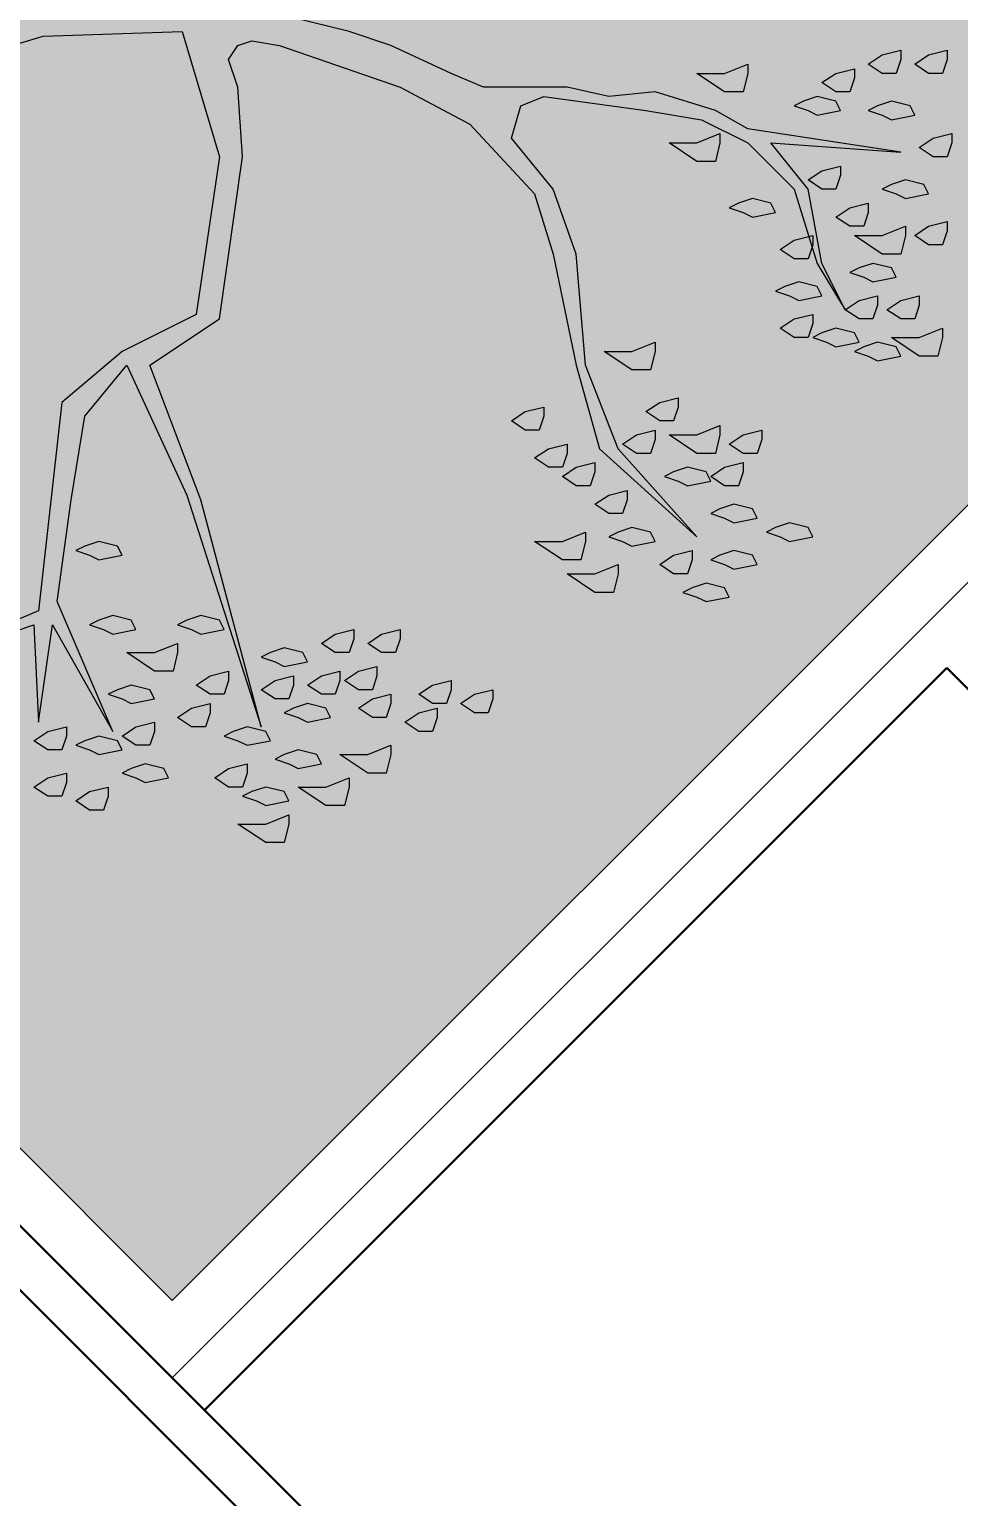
# Model space of a CAD drawing. Header units: millimetres. Extents: x 3006 to 6000, y 1661 to 3774.
# Drawn here: x 4644.542 to 4646.578, y 1831.791 to 1835.006 of the extents above; entities that cross this region are included whole.
import ezdxf

# ---------------------------------------------------------------- set-up
doc = ezdxf.new("R2010")
doc.units = ezdxf.units.MM
doc.header["$LTSCALE"] = 10
for name, color, linetype, lineweight in [('.20', 130, 'Continuous', 20), ('.30', 50, 'Continuous', 30), ('COTAS', 230, 'Continuous', 15), ('VEGETACION', 84, 'Continuous', 15)]:
    doc.layers.add(name, color=color, linetype=linetype, lineweight=lineweight)
doc.layers.add('.20 hachura', color=185, linetype='Continuous')
doc.styles.add('Texto Wilian', font='himalaya.ttf')
doc.dimstyles.new('Cota 1-200 Exter WMJ', dxfattribs={"dimtxt": 0.32, "dimasz": 0.13, "dimexe": 0.05, "dimexo": 0.3, "dimgap": 0.03, "dimtad": 1, "dimzin": 1, "dimtxsty": 'Texto Wilian', "dimblk": 'BOXFILLED', "dimcen": 0, "dimclrd": 230, "dimclre": 230, "dimclrt": 104, "dimazin": 0, "dimtfac": 1, "dimtix": 1, "dimtmove": 0, "dimatfit": 3, "dimfxl": 0.4, "dimfxlon": 1, "dimlwd": 20, "dimarcsym": 2})

# ---------------------------------------------------------------- blocks, each defined once
blk = doc.blocks.new('asfgjkosdfgiosdjfg')
at = {"layer": 'VEGETACION'}
for p, q in [((5.3717, 16.3518), (5.1262, 16.4131)), ((3.183, 16.0859), (4.0216, 16.3313)), ((4.0216, 16.3313), (4.6353, 16.3518)), ((4.6353, 16.3518), (4.7989, 15.7995)), ((5.5558, 16.2904), (5.3717, 16.3518)), ((4.8398, 16.229), (4.8808, 16.2904)), ((4.8808, 16.2904), (4.9421, 16.3109)), ((4.9421, 16.3109), (5.0648, 16.2904)), ((5.0648, 16.2904), (5.5967, 16.1063)), ((5.8217, 16.1677), (5.5558, 16.2904)), ((7.724, 16.2495), (7.8058, 16.2699)), ((7.8058, 16.2699), (7.8058, 16.229)), ((7.9285, 16.2495), (8.0103, 16.2699)), ((8.0103, 16.2699), (8.0103, 16.229)), ((4.8808, 16.1063), (4.8398, 16.229)), ((7.0285, 16.1677), (7.1308, 16.2086)), ((7.1308, 16.2086), (7.1308, 16.1677)), ((7.6626, 16.2086), (7.724, 16.2495)), ((7.724, 16.1677), (7.6626, 16.2086)), ((7.8058, 16.229), (7.7853, 16.1677)), ((7.8672, 16.2086), (7.9285, 16.2495)), ((7.9285, 16.1677), (7.8672, 16.2086)), ((8.0103, 16.229), (7.9899, 16.1677)), ((5.9649, 16.1063), (5.8217, 16.1677)), ((6.9058, 16.1677), (7.0285, 16.1677)), ((7.0285, 16.0859), (6.9058, 16.1677)), ((7.1308, 16.1677), (7.1103, 16.0859)), ((7.4581, 16.1268), (7.5194, 16.1677)), ((7.5194, 16.0859), (7.4581, 16.1268)), ((7.5194, 16.1677), (7.6013, 16.1881)), ((7.6013, 16.1472), (7.5808, 16.0859)), ((7.6013, 16.1881), (7.6013, 16.1472)), ((7.7853, 16.1677), (7.724, 16.1677)), ((7.9899, 16.1677), (7.9285, 16.1677)), ((4.9012, 15.7995), (4.8808, 16.1063)), ((5.5967, 16.1063), (5.9035, 15.9427)), ((6.1285, 16.1063), (5.9649, 16.1063)), ((6.333, 16.1063), (6.1285, 16.1063)), ((6.1285, 16.0245), (6.2308, 16.0654)), ((6.2308, 16.0654), (6.6808, 16.004)), ((6.5171, 16.0654), (6.333, 16.1063)), ((6.7217, 16.0859), (6.5171, 16.0654)), ((6.9876, 16.004), (6.7217, 16.0859)), ((7.1103, 16.0859), (7.0285, 16.0859)), ((7.4376, 16.0654), (7.3762, 16.0449)), ((7.5194, 16.0449), (7.4376, 16.0654)), ((7.5808, 16.0859), (7.5194, 16.0859)), ((6.0876, 15.8813), (6.1285, 16.0245)), ((6.6808, 16.004), (6.9262, 15.9631)), ((7.1308, 15.9222), (6.9876, 16.004)), ((7.3762, 16.0449), (7.3353, 16.0245)), ((7.3353, 16.0245), (7.3967, 16.004)), ((7.3967, 16.004), (7.4376, 15.9836)), ((7.4376, 15.9836), (7.5399, 16.004)), ((7.5399, 16.004), (7.5194, 16.0449)), ((7.7035, 16.0245), (7.6626, 16.004)), ((7.6626, 16.004), (7.724, 15.9836)), ((7.7649, 16.0449), (7.7035, 16.0245)), ((7.8467, 16.0245), (7.7649, 16.0449)), ((7.8672, 15.9836), (7.8467, 16.0245)), ((5.9035, 15.9427), (6.1899, 15.6359)), ((6.9262, 15.9631), (7.1308, 15.8609)), ((7.724, 15.9836), (7.7649, 15.9631)), ((7.7649, 15.9631), (7.8672, 15.9836)), ((6.2717, 15.6563), (6.0876, 15.8813)), ((6.9058, 15.8609), (7.0081, 15.9018)), ((7.0081, 15.9018), (7.0081, 15.8609)), ((7.8058, 15.8199), (7.1308, 15.9222)), ((7.8876, 15.8404), (7.949, 15.8813)), ((7.949, 15.8813), (8.0308, 15.9018)), ((8.0308, 15.9018), (8.0308, 15.8609)), ((6.9058, 15.779), (6.7831, 15.8609)), ((6.7831, 15.8609), (6.9058, 15.8609)), ((7.0081, 15.8609), (6.9876, 15.779)), ((7.1308, 15.8609), (7.3353, 15.6563)), ((7.2331, 15.8609), (7.8058, 15.8199)), ((7.3967, 15.6563), (7.2331, 15.8609)), ((7.949, 15.7995), (7.8876, 15.8404)), ((8.0308, 15.8609), (8.0103, 15.7995)), ((4.7989, 15.7995), (4.6967, 15.104)), ((4.7989, 15.0836), (4.9012, 15.7995)), ((6.9876, 15.779), (6.9058, 15.779)), ((7.3967, 15.6972), (7.4581, 15.7381)), ((7.4581, 15.7381), (7.5399, 15.7586)), ((7.5399, 15.7586), (7.5399, 15.7177)), ((8.0103, 15.7995), (7.949, 15.7995)), ((7.4581, 15.6563), (7.3967, 15.6972)), ((7.5399, 15.7177), (7.5194, 15.6563)), ((7.7649, 15.6768), (7.724, 15.6563)), ((7.8263, 15.6972), (7.7649, 15.6768)), ((7.9081, 15.6768), (7.8263, 15.6972)), ((7.9285, 15.6359), (7.9081, 15.6768)), ((6.1899, 15.6359), (6.2717, 15.3699)), ((6.374, 15.3699), (6.2717, 15.6563)), ((7.1512, 15.6154), (7.0899, 15.5949)), ((7.2331, 15.5949), (7.1512, 15.6154)), ((7.3353, 15.6563), (7.4376, 15.329)), ((7.4581, 15.329), (7.3967, 15.6563)), ((7.5194, 15.6563), (7.4581, 15.6563)), ((7.724, 15.6563), (7.7853, 15.6359)), ((7.7853, 15.6359), (7.8263, 15.6154)), ((7.8263, 15.6154), (7.9285, 15.6359)), ((7.0899, 15.5949), (7.049, 15.5745)), ((7.049, 15.5745), (7.1103, 15.554)), ((7.1103, 15.554), (7.1512, 15.5336)), ((7.1512, 15.5336), (7.2535, 15.554)), ((7.2535, 15.554), (7.2331, 15.5949)), ((7.5194, 15.5336), (7.5808, 15.5745)), ((7.5808, 15.5745), (7.6626, 15.5949)), ((7.6626, 15.554), (7.6422, 15.4927)), ((7.6626, 15.5949), (7.6626, 15.554)), ((7.5808, 15.4927), (7.5194, 15.5336)), ((7.6422, 15.4927), (7.5808, 15.4927)), ((7.724, 15.4518), (7.8263, 15.4927)), ((7.8263, 15.4927), (7.8263, 15.4518)), ((7.8672, 15.4518), (7.9285, 15.4927)), ((7.9285, 15.4927), (8.0103, 15.5131)), ((8.0103, 15.5131), (8.0103, 15.4722)), ((7.274, 15.3904), (7.3353, 15.4313)), ((7.3353, 15.4313), (7.4172, 15.4518)), ((7.4172, 15.4518), (7.4172, 15.4109)), ((7.6013, 15.4518), (7.724, 15.4518)), ((7.724, 15.3699), (7.6013, 15.4518)), ((7.8263, 15.4518), (7.8058, 15.3699)), ((7.9285, 15.4109), (7.8672, 15.4518)), ((8.0103, 15.4722), (7.9899, 15.4109)), ((6.2717, 15.3699), (6.374, 14.879)), ((6.4149, 14.879), (6.374, 15.3699)), ((7.3353, 15.3495), (7.274, 15.3904)), ((7.3967, 15.3495), (7.3353, 15.3495)), ((7.4172, 15.4109), (7.3967, 15.3495)), ((7.8058, 15.3699), (7.724, 15.3699)), ((7.9899, 15.4109), (7.9285, 15.4109)), ((7.4376, 15.329), (7.5603, 15.1245)), ((7.5603, 15.1245), (7.4581, 15.329)), ((7.6217, 15.3086), (7.5808, 15.2881)), ((7.5808, 15.2881), (7.6422, 15.2677)), ((7.6831, 15.329), (7.6217, 15.3086)), ((7.7649, 15.3086), (7.6831, 15.329)), ((7.7853, 15.2677), (7.7649, 15.3086)), ((7.2944, 15.2268), (7.2535, 15.2063)), ((7.3558, 15.2472), (7.2944, 15.2268)), ((7.4376, 15.2268), (7.3558, 15.2472)), ((7.4581, 15.1859), (7.4376, 15.2268)), ((7.6422, 15.2677), (7.6831, 15.2472)), ((7.6831, 15.2472), (7.7853, 15.2677)), ((7.2535, 15.2063), (7.3149, 15.1859)), ((7.3149, 15.1859), (7.3558, 15.1654)), ((7.3558, 15.1654), (7.4581, 15.1859)), ((7.5603, 15.1245), (7.6217, 15.1654)), ((7.6217, 15.1654), (7.7035, 15.1859)), ((7.7035, 15.1859), (7.7035, 15.145)), ((7.7444, 15.1245), (7.8058, 15.1654)), ((7.8058, 15.1654), (7.8876, 15.1859)), ((7.8876, 15.1859), (7.8876, 15.145)), ((4.6967, 15.104), (4.3694, 14.9404)), ((7.3353, 15.0836), (7.4172, 15.104)), ((7.4172, 15.104), (7.4172, 15.0631)), ((7.6217, 15.0836), (7.5603, 15.1245)), ((7.7035, 15.145), (7.6831, 15.0836)), ((7.8058, 15.0836), (7.7444, 15.1245)), ((7.8876, 15.145), (7.8672, 15.0836)), ((4.4921, 14.879), (4.7989, 15.0836)), ((7.274, 15.0427), (7.3353, 15.0836)), ((7.3353, 15.0018), (7.274, 15.0427)), ((7.4172, 15.0631), (7.3967, 15.0018)), ((7.5194, 15.0427), (7.4581, 15.0222)), ((7.6013, 15.0222), (7.5194, 15.0427)), ((7.6831, 15.0836), (7.6217, 15.0836)), ((7.8672, 15.0836), (7.8058, 15.0836)), ((7.8876, 15.0018), (7.9899, 15.0427)), ((7.9899, 15.0427), (7.9899, 15.0018)), ((6.6194, 14.9404), (6.7217, 14.9813)), ((6.7217, 14.9813), (6.7217, 14.9404)), ((7.3967, 15.0018), (7.3353, 15.0018)), ((7.4581, 15.0222), (7.4172, 15.0018)), ((7.4172, 15.0018), (7.4785, 14.9813)), ((7.4785, 14.9813), (7.5194, 14.9609)), ((7.5194, 14.9609), (7.6217, 14.9813)), ((7.6217, 14.9813), (7.6013, 15.0222)), ((7.6422, 14.9609), (7.6013, 14.9404)), ((7.7035, 14.9813), (7.6422, 14.9609)), ((7.7853, 14.9609), (7.7035, 14.9813)), ((7.7649, 15.0018), (7.8876, 15.0018)), ((7.8876, 14.92), (7.7649, 15.0018)), ((7.8058, 14.92), (7.7853, 14.9609)), ((7.9899, 15.0018), (7.9694, 14.92)), ((4.3694, 14.9404), (4.1035, 14.7154)), ((6.4967, 14.9404), (6.6194, 14.9404)), ((6.6194, 14.8586), (6.4967, 14.9404)), ((6.7217, 14.9404), (6.7012, 14.8586)), ((7.6013, 14.9404), (7.6626, 14.92)), ((7.6626, 14.92), (7.7035, 14.8995)), ((7.7035, 14.8995), (7.8058, 14.92)), ((7.9694, 14.92), (7.8876, 14.92)), ((4.2057, 14.654), (4.3898, 14.879)), ((4.3898, 14.879), (4.6557, 14.3063)), ((4.7171, 14.2859), (4.4921, 14.879)), ((6.374, 14.879), (6.4762, 14.5109)), ((6.5581, 14.5109), (6.4149, 14.879)), ((6.7012, 14.8586), (6.6194, 14.8586)), ((4.1035, 14.7154), (4.0012, 13.795)), ((6.6808, 14.6745), (6.7421, 14.7154)), ((6.7421, 14.7154), (6.824, 14.7359)), ((6.824, 14.7359), (6.824, 14.695)), ((4.1444, 14.2859), (4.2057, 14.654)), ((6.0876, 14.6336), (6.149, 14.6745)), ((6.149, 14.6745), (6.2308, 14.695)), ((6.2308, 14.654), (6.2103, 14.5927)), ((6.2308, 14.695), (6.2308, 14.654)), ((6.7421, 14.6336), (6.6808, 14.6745)), ((6.824, 14.695), (6.8035, 14.6336)), ((6.149, 14.5927), (6.0876, 14.6336)), ((6.2103, 14.5927), (6.149, 14.5927)), ((6.5785, 14.5313), (6.6399, 14.5722)), ((6.6399, 14.5722), (6.7217, 14.5927)), ((6.7217, 14.5927), (6.7217, 14.5518)), ((6.8035, 14.6336), (6.7421, 14.6336)), ((6.9058, 14.4904), (6.7831, 14.5722)), ((6.7831, 14.5722), (6.9058, 14.5722)), ((6.9058, 14.5722), (7.0081, 14.6131)), ((7.0081, 14.5722), (6.9876, 14.4904)), ((7.0081, 14.6131), (7.0081, 14.5722)), ((7.049, 14.5313), (7.1103, 14.5722)), ((7.1103, 14.5722), (7.1922, 14.5927)), ((7.1922, 14.5927), (7.1922, 14.5518)), ((6.1899, 14.47), (6.2512, 14.5109)), ((6.2512, 14.5109), (6.333, 14.5313)), ((6.333, 14.5313), (6.333, 14.4904)), ((6.4762, 14.5109), (6.9058, 14.1222)), ((6.9058, 14.1222), (6.5581, 14.5109)), ((6.6399, 14.4904), (6.5785, 14.5313)), ((6.7217, 14.5518), (6.7012, 14.4904)), ((7.1103, 14.4904), (7.049, 14.5313)), ((7.1922, 14.5518), (7.1717, 14.4904)), ((6.2512, 14.429), (6.1899, 14.47)), ((6.333, 14.4904), (6.3126, 14.429)), ((6.374, 14.429), (6.4558, 14.4495)), ((6.4558, 14.4495), (6.4558, 14.4086)), ((6.7012, 14.4904), (6.6399, 14.4904)), ((6.9876, 14.4904), (6.9058, 14.4904)), ((7.0285, 14.429), (7.1103, 14.4495)), ((7.1717, 14.4904), (7.1103, 14.4904)), ((7.1103, 14.4495), (7.1103, 14.4086)), ((6.3126, 14.429), (6.2512, 14.429)), ((6.3126, 14.3881), (6.374, 14.429)), ((6.374, 14.3472), (6.3126, 14.3881)), ((6.4558, 14.4086), (6.4353, 14.3472)), ((6.8035, 14.4086), (6.7626, 14.3881)), ((6.7626, 14.3881), (6.824, 14.3677)), ((6.8649, 14.429), (6.8035, 14.4086)), ((6.9467, 14.4086), (6.8649, 14.429)), ((6.9671, 14.3677), (6.9467, 14.4086)), ((6.9671, 14.3881), (7.0285, 14.429)), ((7.0285, 14.3472), (6.9671, 14.3881)), ((7.1103, 14.4086), (7.0899, 14.3472)), ((6.4353, 14.3472), (6.374, 14.3472)), ((6.5171, 14.3063), (6.599, 14.3268)), ((6.599, 14.3268), (6.599, 14.2859)), ((6.824, 14.3677), (6.8649, 14.3472)), ((6.8649, 14.3472), (6.9671, 14.3677)), ((7.0899, 14.3472), (7.0285, 14.3472)), ((4.083, 13.8359), (4.1444, 14.2859)), ((4.6557, 14.3063), (4.983, 13.2836)), ((4.983, 13.2836), (4.7171, 14.2859)), ((6.4558, 14.2654), (6.5171, 14.3063)), ((6.5171, 14.2245), (6.4558, 14.2654)), ((6.599, 14.2859), (6.5785, 14.2245)), ((7.0694, 14.2654), (7.0081, 14.245)), ((7.1512, 14.245), (7.0694, 14.2654)), ((6.5785, 14.2245), (6.5171, 14.2245)), ((7.0081, 14.245), (6.9671, 14.2245)), ((6.9671, 14.2245), (7.0285, 14.204)), ((7.0285, 14.204), (7.0694, 14.1836)), ((7.0694, 14.1836), (7.1717, 14.204)), ((7.1717, 14.204), (7.1512, 14.245)), ((7.3149, 14.1836), (7.2535, 14.1631)), ((7.3967, 14.1631), (7.3149, 14.1836)), ((6.3126, 14.1018), (6.4149, 14.1427)), ((6.4149, 14.1427), (6.4149, 14.1018)), ((6.5581, 14.1427), (6.5171, 14.1222)), ((6.5171, 14.1222), (6.5785, 14.1018)), ((6.6194, 14.1631), (6.5581, 14.1427)), ((6.7012, 14.1427), (6.6194, 14.1631)), ((6.7217, 14.1018), (6.7012, 14.1427)), ((7.2535, 14.1631), (7.2126, 14.1427)), ((7.2126, 14.1427), (7.274, 14.1222)), ((7.274, 14.1222), (7.3149, 14.1018)), ((7.3149, 14.1018), (7.4172, 14.1222)), ((7.4172, 14.1222), (7.3967, 14.1631)), ((4.2057, 14.0813), (4.1648, 14.0609)), ((4.1648, 14.0609), (4.2262, 14.0404)), ((4.2671, 14.1018), (4.2057, 14.0813)), ((4.3489, 14.0813), (4.2671, 14.1018)), ((4.3694, 14.0404), (4.3489, 14.0813)), ((6.1899, 14.1018), (6.3126, 14.1018)), ((6.3126, 14.02), (6.1899, 14.1018)), ((6.4149, 14.1018), (6.3944, 14.02)), ((6.5785, 14.1018), (6.6194, 14.0813)), ((6.6194, 14.0813), (6.7217, 14.1018)), ((6.8035, 14.0404), (6.8853, 14.0609)), ((6.8853, 14.0609), (6.8853, 14.02)), ((7.0694, 14.0609), (7.0081, 14.0404)), ((7.1512, 14.0404), (7.0694, 14.0609)), ((4.2262, 14.0404), (4.2671, 14.02)), ((4.2671, 14.02), (4.3694, 14.0404)), ((6.3944, 14.02), (6.3126, 14.02)), ((6.4558, 13.9586), (6.5581, 13.9995)), ((6.5581, 13.9995), (6.5581, 13.9586)), ((6.7421, 13.9995), (6.8035, 14.0404)), ((6.8035, 13.9586), (6.7421, 13.9995)), ((6.8853, 14.02), (6.8649, 13.9586)), ((7.0081, 14.0404), (6.9671, 14.02)), ((6.9671, 14.02), (7.0285, 13.9995)), ((7.0285, 13.9995), (7.0694, 13.979)), ((7.0694, 13.979), (7.1717, 13.9995)), ((7.1717, 13.9995), (7.1512, 14.0404)), ((6.333, 13.9586), (6.4558, 13.9586)), ((6.4558, 13.8768), (6.333, 13.9586)), ((6.5581, 13.9586), (6.5376, 13.8768)), ((6.8649, 13.9586), (6.8035, 13.9586)), ((6.5376, 13.8768), (6.4558, 13.8768)), ((6.8853, 13.8972), (6.8444, 13.8768)), ((6.8444, 13.8768), (6.9058, 13.8563)), ((6.9467, 13.9177), (6.8853, 13.8972)), ((7.0285, 13.8972), (6.9467, 13.9177)), ((7.049, 13.8563), (7.0285, 13.8972)), ((4.0012, 13.795), (3.3671, 13.529)), ((4.3285, 13.2631), (4.083, 13.8359)), ((6.9058, 13.8563), (6.9467, 13.8359)), ((6.9467, 13.8359), (7.049, 13.8563)), ((3.3671, 13.529), (3.9807, 13.7336)), ((3.9807, 13.7336), (4.0012, 13.304)), ((4.0012, 13.304), (4.0626, 13.7336)), ((4.0626, 13.7336), (4.3285, 13.2631)), ((4.2671, 13.754), (4.2262, 13.7336)), ((4.2262, 13.7336), (4.2876, 13.7131)), ((4.3285, 13.7745), (4.2671, 13.754)), ((4.4103, 13.754), (4.3285, 13.7745)), ((4.4307, 13.7131), (4.4103, 13.754)), ((4.6557, 13.754), (4.6148, 13.7336)), ((4.6148, 13.7336), (4.6762, 13.7131)), ((4.7171, 13.7745), (4.6557, 13.754)), ((4.7989, 13.754), (4.7171, 13.7745)), ((4.8194, 13.7131), (4.7989, 13.754)), ((4.2876, 13.7131), (4.3285, 13.6927)), ((4.3285, 13.6927), (4.4307, 13.7131)), ((4.6762, 13.7131), (4.7171, 13.6927)), ((4.7171, 13.6927), (4.8194, 13.7131)), ((5.2489, 13.6518), (5.3103, 13.6927)), ((5.3103, 13.6927), (5.3921, 13.7131)), ((5.3921, 13.6722), (5.3717, 13.6109)), ((5.3921, 13.7131), (5.3921, 13.6722)), ((5.4535, 13.6518), (5.5149, 13.6927)), ((5.5149, 13.6927), (5.5967, 13.7131)), ((5.5967, 13.6722), (5.5762, 13.6109)), ((5.5967, 13.7131), (5.5967, 13.6722)), ((4.3898, 13.6109), (4.5126, 13.6109)), ((4.5126, 13.529), (4.3898, 13.6109)), ((4.5126, 13.6109), (4.6148, 13.6518)), ((4.6148, 13.6109), (4.5944, 13.529)), ((4.6148, 13.6518), (4.6148, 13.6109)), ((5.0239, 13.6109), (4.983, 13.5904)), ((5.0853, 13.6313), (5.0239, 13.6109)), ((5.1671, 13.6109), (5.0853, 13.6313)), ((5.1876, 13.57), (5.1671, 13.6109)), ((5.3103, 13.6109), (5.2489, 13.6518)), ((5.3717, 13.6109), (5.3103, 13.6109)), ((5.5149, 13.6109), (5.4535, 13.6518)), ((5.5762, 13.6109), (5.5149, 13.6109)), ((4.983, 13.5904), (5.0444, 13.57)), ((5.0444, 13.57), (5.0853, 13.5495)), ((5.0853, 13.5495), (5.1876, 13.57)), ((5.4126, 13.529), (5.4944, 13.5495)), ((5.4944, 13.5495), (5.4944, 13.5086)), ((4.5944, 13.529), (4.5126, 13.529)), ((4.6967, 13.4677), (4.758, 13.5086)), ((4.758, 13.5086), (4.8398, 13.529)), ((4.8398, 13.4881), (4.8194, 13.4268)), ((4.8398, 13.529), (4.8398, 13.4881)), ((4.983, 13.4472), (5.0444, 13.4881)), ((5.0444, 13.4881), (5.1262, 13.5086)), ((5.1262, 13.5086), (5.1262, 13.4677)), ((5.1876, 13.4677), (5.2489, 13.5086)), ((5.2489, 13.5086), (5.3308, 13.529)), ((5.3308, 13.4881), (5.3103, 13.4268)), ((5.3308, 13.529), (5.3308, 13.4881)), ((5.3512, 13.4881), (5.4126, 13.529)), ((5.4126, 13.4472), (5.3512, 13.4881)), ((5.4944, 13.5086), (5.4739, 13.4472)), ((5.7399, 13.4677), (5.8217, 13.4881)), ((5.8217, 13.4881), (5.8217, 13.4472)), ((4.3489, 13.4472), (4.308, 13.4268)), ((4.308, 13.4268), (4.3694, 13.4063)), ((4.4103, 13.4677), (4.3489, 13.4472)), ((4.4921, 13.4472), (4.4103, 13.4677)), ((4.5126, 13.4063), (4.4921, 13.4472)), ((4.758, 13.4268), (4.6967, 13.4677)), ((4.8194, 13.4268), (4.758, 13.4268)), ((5.0444, 13.4063), (4.983, 13.4472)), ((5.1262, 13.4677), (5.1058, 13.4063)), ((5.2489, 13.4268), (5.1876, 13.4677)), ((5.3103, 13.4268), (5.2489, 13.4268)), ((5.4739, 13.4472), (5.4126, 13.4472)), ((5.4739, 13.4063), (5.5558, 13.4268)), ((5.5558, 13.4268), (5.5558, 13.3859)), ((5.6785, 13.4268), (5.7399, 13.4677)), ((5.7399, 13.3859), (5.6785, 13.4268)), ((5.8217, 13.4472), (5.8012, 13.3859)), ((5.8626, 13.3859), (5.924, 13.4268)), ((5.924, 13.4268), (6.0058, 13.4472)), ((6.0058, 13.4472), (6.0058, 13.4063)), ((4.3694, 13.4063), (4.4103, 13.3859)), ((4.4103, 13.3859), (4.5126, 13.4063)), ((4.6148, 13.3245), (4.6762, 13.3654)), ((4.6762, 13.3654), (4.758, 13.3859)), ((4.758, 13.345), (4.7376, 13.2836)), ((4.758, 13.3859), (4.758, 13.345)), ((5.1058, 13.4063), (5.0444, 13.4063)), ((5.1262, 13.3654), (5.0853, 13.345)), ((5.0853, 13.345), (5.1467, 13.3245)), ((5.1876, 13.3859), (5.1262, 13.3654)), ((5.2694, 13.3654), (5.1876, 13.3859)), ((5.2899, 13.3245), (5.2694, 13.3654)), ((5.4126, 13.3654), (5.4739, 13.4063)), ((5.4739, 13.3245), (5.4126, 13.3654)), ((5.5558, 13.3859), (5.5353, 13.3245)), ((5.6171, 13.304), (5.6785, 13.345)), ((5.6785, 13.345), (5.7603, 13.3654)), ((5.8012, 13.3859), (5.7399, 13.3859)), ((5.7603, 13.3654), (5.7603, 13.3245)), ((5.924, 13.345), (5.8626, 13.3859)), ((5.9853, 13.345), (5.924, 13.345)), ((6.0058, 13.4063), (5.9853, 13.345)), ((4.0421, 13.2631), (4.1239, 13.2836)), ((4.1239, 13.2836), (4.1239, 13.2427)), ((4.3694, 13.2427), (4.4307, 13.2836)), ((4.4307, 13.2836), (4.5126, 13.304)), ((4.5126, 13.304), (4.5126, 13.2631)), ((4.6762, 13.2836), (4.6148, 13.3245)), ((4.7376, 13.2836), (4.6762, 13.2836)), ((4.9217, 13.2836), (4.8603, 13.2631)), ((5.0035, 13.2631), (4.9217, 13.2836)), ((5.1467, 13.3245), (5.1876, 13.304)), ((5.1876, 13.304), (5.2899, 13.3245)), ((5.5353, 13.3245), (5.4739, 13.3245)), ((5.6785, 13.2631), (5.6171, 13.304)), ((5.7603, 13.3245), (5.7399, 13.2631)), ((3.9807, 13.2222), (4.0421, 13.2631)), ((4.0421, 13.1813), (3.9807, 13.2222)), ((4.1239, 13.2427), (4.1035, 13.1813)), ((4.2057, 13.2222), (4.1648, 13.2018)), ((4.2671, 13.2427), (4.2057, 13.2222)), ((4.3489, 13.2222), (4.2671, 13.2427)), ((4.3694, 13.1813), (4.3489, 13.2222)), ((4.4307, 13.2018), (4.3694, 13.2427)), ((4.5126, 13.2631), (4.4921, 13.2018)), ((4.8603, 13.2631), (4.8194, 13.2427)), ((4.8194, 13.2427), (4.8808, 13.2222)), ((4.8808, 13.2222), (4.9217, 13.2018)), ((4.9217, 13.2018), (5.0239, 13.2222)), ((5.0239, 13.2222), (5.0035, 13.2631)), ((5.7399, 13.2631), (5.6785, 13.2631)), ((4.1035, 13.1813), (4.0421, 13.1813)), ((4.1648, 13.2018), (4.2262, 13.1813)), ((4.2262, 13.1813), (4.2671, 13.1609)), ((4.2671, 13.1609), (4.3694, 13.1813)), ((4.4921, 13.2018), (4.4307, 13.2018)), ((5.0853, 13.1609), (5.0444, 13.1404)), ((5.1467, 13.1813), (5.0853, 13.1609)), ((5.2285, 13.1609), (5.1467, 13.1813)), ((5.2489, 13.12), (5.2285, 13.1609)), ((5.3308, 13.1609), (5.4535, 13.1609)), ((5.4535, 13.079), (5.3308, 13.1609)), ((5.4535, 13.1609), (5.5558, 13.2018)), ((5.5558, 13.1609), (5.5353, 13.079)), ((5.5558, 13.2018), (5.5558, 13.1609)), ((4.4103, 13.0995), (4.3694, 13.079)), ((4.4717, 13.12), (4.4103, 13.0995)), ((4.5535, 13.0995), (4.4717, 13.12)), ((4.5739, 13.0586), (4.5535, 13.0995)), ((4.7785, 13.0586), (4.8398, 13.0995)), ((4.8398, 13.0995), (4.9217, 13.12)), ((4.9217, 13.12), (4.9217, 13.079)), ((5.0444, 13.1404), (5.1058, 13.12)), ((5.1058, 13.12), (5.1467, 13.0995)), ((5.1467, 13.0995), (5.2489, 13.12)), ((3.9807, 13.0177), (4.0421, 13.0586)), ((4.0421, 13.0586), (4.1239, 13.079)), ((4.1239, 13.0381), (4.1035, 12.9768)), ((4.1239, 13.079), (4.1239, 13.0381)), ((4.3694, 13.079), (4.4307, 13.0586)), ((4.4307, 13.0586), (4.4717, 13.0381)), ((4.4717, 13.0381), (4.5739, 13.0586)), ((4.8398, 13.0177), (4.7785, 13.0586)), ((4.9217, 13.079), (4.9012, 13.0177)), ((5.2694, 13.0177), (5.3717, 13.0586)), ((5.3717, 13.0586), (5.3717, 13.0177)), ((5.5353, 13.079), (5.4535, 13.079)), ((4.0421, 12.9768), (3.9807, 13.0177)), ((4.1035, 12.9768), (4.0421, 12.9768)), ((4.1648, 12.9563), (4.2262, 12.9972)), ((4.2262, 12.9154), (4.1648, 12.9563)), ((4.2262, 12.9972), (4.308, 13.0177)), ((4.308, 12.9768), (4.2876, 12.9154)), ((4.308, 13.0177), (4.308, 12.9768)), ((4.9012, 13.0177), (4.8398, 13.0177)), ((4.9421, 12.9972), (4.9012, 12.9768)), ((4.9012, 12.9768), (4.9626, 12.9563)), ((5.0035, 13.0177), (4.9421, 12.9972)), ((4.9626, 12.9563), (5.0035, 12.9359)), ((5.0853, 12.9972), (5.0035, 13.0177)), ((5.0035, 12.9359), (5.1058, 12.9563)), ((5.1058, 12.9563), (5.0853, 12.9972)), ((5.1467, 13.0177), (5.2694, 13.0177)), ((5.2694, 12.9359), (5.1467, 13.0177)), ((5.3717, 13.0177), (5.3512, 12.9359)), ((4.2876, 12.9154), (4.2262, 12.9154)), ((5.0035, 12.854), (5.1058, 12.895)), ((5.1058, 12.895), (5.1058, 12.854)), ((5.3512, 12.9359), (5.2694, 12.9359)), ((4.8808, 12.854), (5.0035, 12.854)), ((5.0035, 12.7722), (4.8808, 12.854)), ((5.1058, 12.854), (5.0853, 12.7722)), ((5.0853, 12.7722), (5.0035, 12.7722))]:
    blk.add_line(p, q, dxfattribs=at)
blk = doc.blocks.new('_BoxFilled')
at = {"color": 0, "linetype": 'ByBlock', "lineweight": -2}
blk.add_line((-0.5, 0), (-1, 0), dxfattribs=at)
at = {"color": 0, "linetype": 'ByBlock'}
blk.add_solid([(-0.5, 0.5), (0.5, 0.5), (-0.5, -0.5), (0.5, -0.5)], dxfattribs=at)
blk = doc.blocks.new('*D830')
at = {"layer": 'COTAS', "color": 230, "lineweight": -2, "ltscale": 10, "transparency": 16777216}
for p, q in [((4617.0118, 1825.5755), (4617.0118, 1825.1255)), ((4735.0077, 1825.5755), (4735.0077, 1825.1255))]:
    blk.add_line(p, q, dxfattribs=at)
at = {"layer": 'COTAS', "color": 230, "linetype": 'Continuous', "lineweight": 20, "ltscale": 10, "transparency": 16777216}
blk.add_line((4734.8777, 1825.1755), (4617.1418, 1825.1755), dxfattribs=at)
at = {"layer": 'Defpoints', "color": 0, "ltscale": 10, "transparency": 16777216}
for p in [(4735.0077, 1832.4959), (4617.0118, 1827.7489), (4617.0118, 1825.1755)]:
    blk.add_point(p, dxfattribs=at)
at = {"layer": 'COTAS', "color": 230, "lineweight": 20, "ltscale": 10, "transparency": 16777216, "xscale": 0.13, "yscale": 0.13, "zscale": 0.13, "rotation": 180}
blk.add_blockref('_BoxFilled', (4617.0118, 1825.1755), dxfattribs=at)
at = {"layer": 'COTAS', "color": 230, "lineweight": 20, "ltscale": 10, "transparency": 16777216, "xscale": 0.13, "yscale": 0.13, "zscale": 0.13}
blk.add_blockref('_BoxFilled', (4735.0077, 1825.1755), dxfattribs=at)
at = {"layer": 'COTAS', "color": 104, "ltscale": 10, "transparency": 16777216, "insert": (4676.0098, 1825.4048), "char_height": 0.32, "attachment_point": 5, "style": 'Texto Wilian'}
blk.add_mtext('118,00', dxfattribs=at)
blk = doc.blocks.new('*D831')
at = {"layer": 'COTAS', "color": 230, "lineweight": -2, "ltscale": 10, "transparency": 16777216}
for p, q in [((4617.0095, 1823.8635), (4617.0095, 1823.4135)), ((4739.0094, 1823.8635), (4739.0094, 1823.4135))]:
    blk.add_line(p, q, dxfattribs=at)
at = {"layer": 'COTAS', "color": 230, "linetype": 'Continuous', "lineweight": 20, "ltscale": 10, "transparency": 16777216}
blk.add_line((4617.1395, 1823.4635), (4738.8794, 1823.4635), dxfattribs=at)
at = {"layer": 'Defpoints', "color": 0, "ltscale": 10, "transparency": 16777216}
for p in [(4739.0094, 1834.3459), (4617.0095, 1827.6489), (4739.0094, 1823.4635)]:
    blk.add_point(p, dxfattribs=at)
at = {"layer": 'COTAS', "color": 230, "lineweight": 20, "ltscale": 10, "transparency": 16777216, "xscale": 0.13, "yscale": 0.13, "zscale": 0.13, "rotation": 180}
blk.add_blockref('_BoxFilled', (4617.0095, 1823.4635), dxfattribs=at)
at = {"layer": 'COTAS', "color": 230, "lineweight": 20, "ltscale": 10, "transparency": 16777216, "xscale": 0.13, "yscale": 0.13, "zscale": 0.13}
blk.add_blockref('_BoxFilled', (4739.0094, 1823.4635), dxfattribs=at)
at = {"layer": 'COTAS', "color": 104, "ltscale": 10, "transparency": 16777216, "insert": (4678.0094, 1823.6928), "char_height": 0.32, "attachment_point": 5, "style": 'Texto Wilian'}
blk.add_mtext('122,00', dxfattribs=at)

msp = doc.modelspace()

# ---------------------------------------------------------------- hatches: boundary and pattern name
at = {"layer": '.20 hachura', "true_color": 0x0a7808}
h = msp.add_hatch(dxfattribs=at)
h.set_pattern_fill('CROSS', color=96, scale=0.01)
h.paths.add_polyline_path([(4638.6326, 1835.0489), (4640.3296, 1833.3518), (4642.0267, 1835.0489), (4644.8548, 1832.2208), (4648.3829, 1835.7489), (4617.1295, 1835.7489), (4617.1294, 1833.9104), (4618.2679, 1835.0489), (4619.965, 1833.3518), (4621.662, 1835.0489), (4623.3591, 1833.3518), (4625.0561, 1835.0489), (4626.7532, 1833.3518), (4628.4502, 1835.0489), (4630.1473, 1833.3518), (4631.8444, 1835.0489), (4633.5414, 1833.3518), (4635.2385, 1835.0489), (4636.9355, 1833.3518)])
h.paths.add_polyline_path([(4653.9061, 1835.0489), (4655.6031, 1833.3518), (4657.3002, 1835.0489), (4658.9973, 1833.3518), (4660.6943, 1835.0489), (4662.3914, 1833.3518), (4664.0884, 1835.0489), (4665.7855, 1833.3518), (4667.4825, 1835.0489), (4669.1796, 1833.3518), (4670.8767, 1835.0489), (4672.5737, 1833.3518), (4674.2708, 1835.0489), (4675.9678, 1833.3518), (4677.6649, 1835.0489), (4679.3619, 1833.3518), (4681.059, 1835.0489), (4682.756, 1833.3518), (4684.4531, 1835.0489), (4686.1502, 1833.3518), (4687.8472, 1835.0489), (4689.5443, 1833.3518), (4691.2413, 1835.0489), (4692.9384, 1833.3518), (4694.6354, 1835.0489), (4696.3325, 1833.3518), (4698.0296, 1835.0489), (4699.7266, 1833.3518), (4701.4237, 1835.0489), (4703.1207, 1833.3518), (4704.8178, 1835.0489), (4706.5148, 1833.3518), (4708.2119, 1835.0489), (4711.04, 1832.2208), (4714.5681, 1835.7489), (4690.3861, 1835.7627), (4650.8436, 1835.7489), (4650.3278, 1835.2331), (4652.209, 1833.3518)])
h.paths.add_polyline_path([(4719.9816, 1835.7489), (4717.0288, 1835.7489), (4716.513, 1835.2331), (4718.3772, 1833.3689), (4719.9816, 1833.3689)])
h.paths.add_polyline_path([(4723.5816, 1830.6289), (4721.7216, 1830.6289), (4721.7216, 1830.0244), (4723.3972, 1828.3489), (4723.5816, 1828.3489)])
h.paths.add_polyline_path([(4732.2923, 1835.7489), (4731.0923, 1835.7489), (4731.0923, 1834.5489), (4732.2923, 1834.5489)])
edge = h.paths.add_edge_path()
edge.add_line((4738.881, 1830.4289), (4736.2294, 1830.4289))
edge.add_line((4736.2294, 1830.4289), (4736.2373, 1827.7779))
edge.add_arc((4735.783, 1830.8746), 3.1299, 278.3452, 351.8122)

# ---------------------------------------------------------------- linework, layer by layer
at = {"layer": '.20', "color": 130, "lineweight": 20}
for points in [[(4619.965, 1833.1821), (4621.662, 1834.8792), (4623.3591, 1833.1821), (4625.0561, 1834.8792), (4626.7532, 1833.1821), (4628.4502, 1834.8792), (4630.1473, 1833.1821), (4631.8444, 1834.8792), (4633.5414, 1833.1821), (4635.2385, 1834.8792), (4636.9355, 1833.1821), (4638.6326, 1834.8792), (4640.3296, 1833.1821), (4642.0267, 1834.8792), (4644.8548, 1832.0511), (4648.6726, 1835.8689), (4617.0095, 1835.8689), (4617.0095, 1833.6207), (4618.2679, 1834.8792)], [(4619.965, 1833.3518), (4621.662, 1835.0489), (4623.3591, 1833.3518), (4625.0561, 1835.0489), (4626.7532, 1833.3518), (4628.4502, 1835.0489), (4630.1473, 1833.3518), (4631.8444, 1835.0489), (4633.5414, 1833.3518), (4635.2385, 1835.0489), (4636.9355, 1833.3518), (4638.6326, 1835.0489), (4640.3296, 1833.3518), (4642.0267, 1835.0489), (4644.8548, 1832.2208), (4648.3829, 1835.7489), (4617.1295, 1835.7489), (4617.1294, 1833.9104), (4618.2679, 1835.0489)]]:
    msp.add_lwpolyline(points, close=True, dxfattribs=at)
at = {"layer": '.30', "color": 50, "lineweight": 30}
for p, q in [((4644.9255, 1831.9804), (4646.5519, 1833.6067)), ((4646.5519, 1833.6067), (4648.1782, 1831.9804)), ((4643.653, 1833.1114), (4648.5671, 1828.1973)), ((4648.6378, 1828.2681), (4644.374, 1832.5319))]:
    msp.add_line(p, q, dxfattribs=at)

# ---------------------------------------------------------------- block references
at = {"xscale": 0.4964757844146342, "yscale": 0.4964757844146342, "zscale": 0.4964757844146342}
msp.add_blockref('asfgjkosdfgiosdjfg', (4642.5756, 1826.8829), dxfattribs=at)

# ---------------------------------------------------------------- dimensions: what is measured, and where the dimension line sits
at = {"layer": 'COTAS', "ltscale": 10}
for base, p1, p2, picture, middle in [((4739.0094, 1823.4635), (4617.0095, 1827.6489), (4739.0094, 1834.3459), '*D831', (4678.0094, 1823.6928)), ((4617.0118, 1825.1755), (4735.0077, 1832.4959), (4617.0118, 1827.7489), '*D830', (4676.0098, 1825.4048))]:
    dim = msp.add_linear_dim(base=base, p1=p1, p2=p2, dimstyle='Cota 1-200 Exter WMJ', dxfattribs=at)
    dim.commit()
    dim.dimension.update_dxf_attribs({"geometry": picture, "text_midpoint": middle})

doc.saveas('drawing.dxf')
